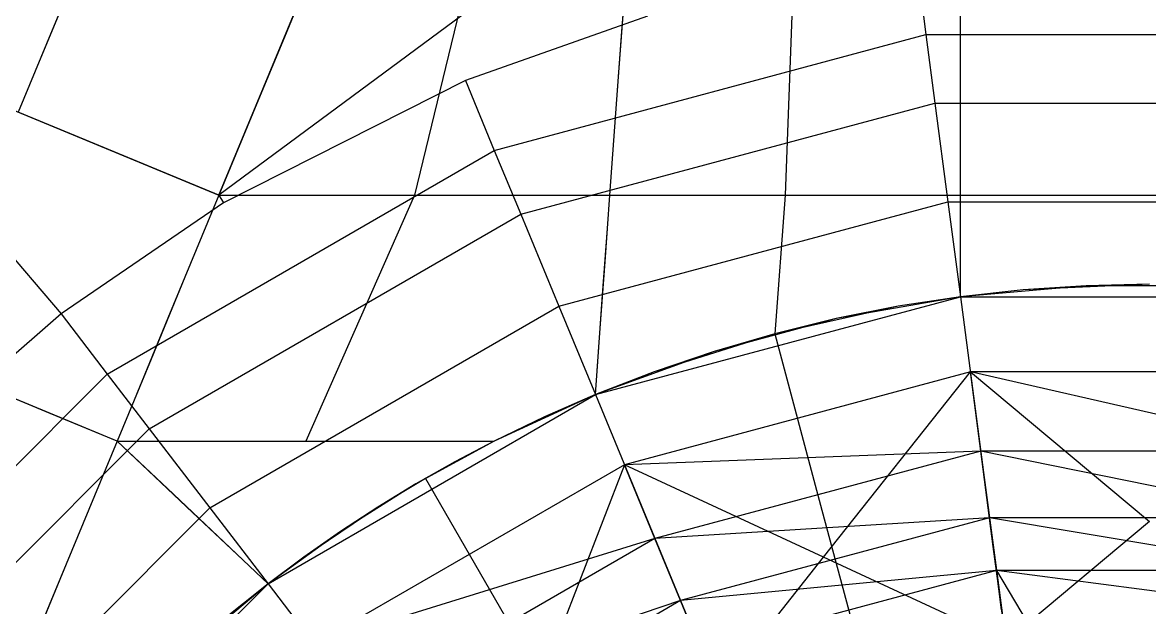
# Model space of a CAD drawing. Header units: millimetres. Extents: x -90 to 90, y -106 to 105.
# Drawn here: x -38.14 to 0, y 38.07 to 57.85 of the extents above; entities that cross this region are included whole.
import ezdxf

# ---------------------------------------------------------------- set-up
doc = ezdxf.new("R2010")
doc.units = ezdxf.units.MM
doc.header["$MEASUREMENT"] = 0
for name, color, linetype, true_color in [('1-CHJ_FG-O180x6', 116, 'Continuous', 0x008040), ('1-CHJ_FG-O219x8', 70, 'Continuous', 0x80ff00), ('1-CHJ_XG1-O245x8', 241, 'Continuous', 0xff969c), ('1-CHJ_XG2-O299x8', 33, 'Continuous', 0xc78d8d), ('1-CL-O351x10', 171, 'Continuous', 0x8080ff), ('1-TC_ZL-B500x300x12x16', 31, 'Continuous', 0xffc28c), ('1-TG_FG-O219x10', 140, 'Continuous', 0x00bcff), ('1-TG_HL-O299x8', 9, 'Continuous', 0xc4c4c4), ('1-TG_XG-O299x8', 12, 'Continuous', 0xb80000), ('1-TG_ZC1-O299x8', 140, 'Continuous', 0x00b2ff), ('1-TG_ZC2-O457x10', 84, 'Continuous', 0x25a025), ('1-XWM_L1-O402x10', 145, 'Continuous', 0x3e88b5), ('1-XWM_L2-O457x12', 20, 'Continuous', 0xf75c00), ('1-XWM_LG-O402x12', 111, 'Continuous', 0x7fffbf), ('1-XWM_LG2-O457x12', 61, 'Continuous', 0xe2fb99), ('1-XWM_ZC1-O299x8', 212, 'Continuous', 0xb61acc), ('1-XXZ-B800x800x35x35', 123, 'Continuous', 0x45e2af), ('1-YGZ-O600x20', 6, 'Continuous', 0xff00ff), ('1-ZHJ_FG1-O219x8', 125, 'Continuous', 0x3fbf7f), ('1-ZHJ_FG2-O325x10', 71, 'Continuous', 0xcdfe7a), ('1-ZHJ_XG1-O351x10', 15, 'Continuous', 0xbf3f3f), ('1-ZHJ_XG2-O457x14', 20, 'Continuous', 0xff5f11)]:
    doc.layers.add(name, color=color, linetype=linetype, true_color=true_color)

msp = doc.modelspace()

# ---------------------------------------------------------------- linework, layer by layer
at = {"layer": '1-CHJ_FG-O180x6'}
for p, q in [((-17.853, 57.554, 20), (-17.752, 58.94, 23)), ((-6.396, 57.554, 20), (-6.396, 58.94, 23)), ((-17.954, 56.169, 23), (-17.853, 57.554, 20)), ((-6.396, 56.169, 23), (-6.396, 57.554, 20)), ((-18.056, 54.783, 20), (-17.954, 56.169, 23)), ((-6.396, 54.783, 20), (-6.396, 56.169, 23)), ((-18.157, 53.397, 23), (-18.056, 54.783, 20)), ((-6.396, 53.397, 23), (-6.396, 54.783, 20)), ((-18.259, 52.011, 20), (-18.157, 53.397, 23)), ((-6.396, 52.011, 20), (-6.396, 53.397, 23)), ((-18.341, 50.888, 23), (-18.259, 52.011, 20)), ((-18.259, 52.011, 23), (-18.259, 52.011, 20)), ((-6.396, 52.011, 23), (-6.396, 52.011, 20)), ((-6.396, 50.296, 23), (-6.396, 52.011, 20)), ((-18.423, 49.764, 20), (-18.341, 50.888, 23)), ((-6.396, 48.581, 20), (-6.396, 50.296, 23)), ((-18.505, 48.641, 23), (-18.423, 49.764, 20)), ((-18.587, 47.517, 20), (-18.505, 48.641, 23)), ((-18.669, 46.394, 23), (-18.587, 47.517, 20)), ((-18.751, 45.27, 20), (-18.669, 46.394, 23))]:
    msp.add_line(p, q, dxfattribs=at)
at = {"layer": '1-CHJ_FG-O219x8'}
for p, q in [((-36.562, 58.981, 23), (-37.136, 57.596, 20)), ((-37.136, 57.596, 20), (-37.71, 56.21, 23)), ((-37.71, 56.21, 23), (-38.284, 54.824, 20))]:
    msp.add_line(p, q, dxfattribs=at)
at = {"layer": '1-CHJ_XG1-O245x8'}
for p, q in [((-17.853, 57.554, 20), (-17.65, 60.326, 20)), ((-17.954, 56.169, 23), (-17.752, 58.94, 23)), ((-6.396, 56.169, 23), (-6.396, 58.94, 23)), ((-18.056, 54.783, 20), (-17.853, 57.554, 20)), ((-6.396, 54.783, 20), (-6.396, 57.554, 20)), ((-18.157, 53.397, 23), (-17.954, 56.169, 23)), ((-6.396, 53.397, 23), (-6.396, 56.169, 23)), ((-18.259, 52.011, 20), (-18.056, 54.783, 20)), ((-6.396, 52.011, 20), (-6.396, 54.783, 20)), ((-18.259, 52.011, 23), (-18.157, 53.397, 23)), ((-6.396, 52.011, 23), (-6.396, 53.397, 23)), ((-18.423, 49.764, 20), (-18.259, 52.011, 20)), ((-18.341, 50.888, 23), (-18.259, 52.011, 23)), ((-6.396, 48.581, 20), (-6.396, 52.011, 20)), ((-18.505, 48.641, 23), (-18.341, 50.888, 23)), ((-18.587, 47.517, 20), (-18.423, 49.764, 20)), ((-18.751, 45.27, 20), (-18.587, 47.517, 20))]:
    msp.add_line(p, q, dxfattribs=at)
at = {"layer": '1-CHJ_XG2-O299x8'}
for p, q in [((-35.988, 60.367, 20), (-37.136, 57.596, 20)), ((-6.396, 57.554, 20), (-6.396, 60.326, 20)), ((-36.562, 58.981, 23), (-37.71, 56.21, 23)), ((-37.136, 57.596, 20), (-38.284, 54.824, 20)), ((-37.71, 56.21, 23), (-38.284, 54.824, 23)), ((-6.396, 50.296, 23), (-6.396, 52.011, 23)), ((-6.396, 48.581, 23), (-6.396, 50.296, 23)), ((-18.669, 46.394, 23), (-18.505, 48.641, 23)), ((-18.751, 45.27, 23), (-18.669, 46.394, 23))]:
    msp.add_line(p, q, dxfattribs=at)
at = {"layer": '1-CL-O351x10'}
for p, q in [((-22.85, 60.326, 23), (-24.876, 52.011, 23)), ((-12.023, 60.326, 23), (-12.327, 52.011, 23)), ((-24.876, 52.011, 23), (-28.555, 43.696, 23)), ((-12.327, 52.011, 23), (-12.682, 47.33, 23))]:
    msp.add_line(p, q, dxfattribs=at)
at = {"layer": '1-TC_ZL-B500x300x12x16'}
for p, q in [((-6.396, 48.581, 23), (-5.613, 42.632, 23)), ((-12.682, 47.33, 23), (-11.129, 41.535, 23)), ((-18.751, 45.27, 23), (-16.455, 39.727, 23)), ((-24.5, 42.435, 23), (-21.5, 37.239, 23)), ((-5.613, 42.632, 23), (-4.829, 36.683, 23)), ((-11.129, 41.535, 23), (-9.576, 35.739, 23)), ((-16.455, 39.727, 23), (-14.159, 34.184, 23)), ((-29.829, 38.874, 23), (-26.177, 34.114, 23))]:
    msp.add_line(p, q, dxfattribs=at)
at = {"layer": '1-TG_FG-O219x10'}
for p, q in [((-5.284, 40.137, 42.118), (-5.708, 43.358, 45.218)), ((-5.708, 43.358, 42.118), (-5.708, 43.358, 45.218)), ((-16.736, 40.403, 42.118), (-16.736, 40.403, 45.218)), ((-15.671, 37.832, 42.118), (-16.736, 40.403, 45.218)), ((-5.284, 40.137, 45.218), (-5.284, 40.137, 42.118)), ((-4.86, 36.915, 42.118), (-5.284, 40.137, 45.218))]:
    msp.add_line(p, q, dxfattribs=at)
at = {"layer": '1-TG_HL-O299x8'}
for p, q in [((-5.708, 43.358, 42.118), (-16.736, 40.403, 42.118)), ((5.708, 43.358, 42.118), (-5.708, 43.358, 42.118)), ((-5.412, 41.105, 38.69), (-15.866, 38.304, 38.69)), ((5.412, 41.105, 38.69), (-5.412, 41.105, 38.69)), ((-16.736, 40.403, 42.118), (-26.623, 34.695, 42.118)), ((-5.177, 39.323, 34.991), (-15.178, 36.643, 34.991)), ((5.177, 39.323, 34.991), (-5.177, 39.323, 34.991)), ((-15.866, 38.304, 38.69), (-25.239, 32.892, 38.69))]:
    msp.add_line(p, q, dxfattribs=at)
at = {"layer": '1-TG_XG-O299x8'}
for p, q in [((-5.708, 43.358, 45.218), (-6.061, 46.037, 45.218)), ((-5.284, 40.137, 42.118), (-5.708, 43.358, 42.118)), ((-5.284, 40.137, 45.218), (-5.708, 43.358, 45.218)), ((-16.736, 40.403, 45.218), (-17.77, 42.9, 45.218)), ((-15.671, 37.832, 42.118), (-16.736, 40.403, 42.118)), ((-15.671, 37.832, 45.218), (-16.736, 40.403, 45.218)), ((-4.86, 36.915, 42.118), (-5.284, 40.137, 42.118)), ((-4.86, 36.915, 45.218), (-5.284, 40.137, 45.218))]:
    msp.add_line(p, q, dxfattribs=at)
at = {"layer": '1-TG_ZC1-O299x8'}
for p, q in [((5.708, 43.358, 42.118), (-6.061, 46.037, 45.218)), ((-5.708, 43.358, 42.118), (-17.77, 42.9, 45.218)), ((5.412, 41.105, 38.69), (-5.708, 43.358, 42.118)), ((-5.412, 41.105, 38.69), (-16.736, 40.403, 42.118)), ((5.177, 39.323, 34.991), (-5.412, 41.105, 38.69)), ((-16.736, 40.403, 42.118), (-28.268, 36.839, 45.218)), ((-5.177, 39.323, 34.991), (-15.866, 38.304, 38.69)), ((5.002, 37.992, 31.103), (-5.177, 39.323, 34.991)), ((-5.177, 39.323, 34.991), (0, 30.64, 34.991)), ((-15.866, 38.304, 38.69), (-26.623, 34.695, 42.118))]:
    msp.add_line(p, q, dxfattribs=at)
at = {"layer": '1-TG_ZC2-O457x10'}
for p, q in [((-6.061, 46.037, 45.218), (-17.77, 42.9, 45.218)), ((-11.027, 39.774, 45.218), (-6.061, 46.037, 45.218)), ((6.061, 46.037, 45.218), (-6.061, 46.037, 45.218)), ((-6.061, 46.037, 45.218), (0, 40.975, 45.218)), ((-17.77, 42.9, 45.218), (-28.268, 36.839, 45.218)), ((-17.77, 42.9, 45.218), (-20.466, 35.938, 45.218)), ((-11.027, 39.774, 45.218), (-17.77, 42.9, 45.218)), ((0, 40.975, 45.218), (-4.86, 36.915, 45.218)), ((-14.606, 35.261, 45.218), (-11.027, 39.774, 45.218)), ((-4.86, 36.915, 45.218), (-11.027, 39.774, 45.218))]:
    msp.add_line(p, q, dxfattribs=at)
at = {"layer": '1-XWM_L1-O402x10'}
for p, q in [((-20.262, 60.326, 32.196), (-31.493, 52.011, 32.859)), ((-31.493, 52.011, 32.859), (-28.049, 60.326, 31.696)), ((-45.075, 57.637, 30.857), (-31.493, 52.011, 32.859)), ((-45.075, 57.637, 30.857), (-36.83, 47.998, 33)), ((-22.172, 53.529, 33.113), (-7.563, 57.443, 33.113)), ((-7.563, 57.443, 33.113), (7.563, 57.443, 33.113)), ((-21.279, 51.372, 32.06), (-7.258, 55.129, 32.06)), ((-7.258, 55.129, 32.06), (7.258, 55.129, 32.06)), ((-35.271, 45.966, 33.113), (-22.172, 53.529, 33.113)), ((-31.493, 52.011, 32.859), (-31.337, 51.752, 33)), ((-19.99, 48.261, 28.153), (-6.818, 51.79, 28.153)), ((-6.818, 51.79, 28.153), (6.818, 51.79, 28.153)), ((-33.85, 44.114, 32.06), (-21.279, 51.372, 32.06)), ((-18.751, 45.27, 24.123), (-6.396, 48.581, 24.123)), ((-6.396, 48.581, 24.123), (6.396, 48.581, 24.123)), ((-31.8, 41.442, 28.153), (-19.99, 48.261, 28.153)), ((-45.966, 35.271, 33.113), (-35.271, 45.966, 33.113)), ((-29.829, 38.874, 24.123), (-18.751, 45.27, 24.123)), ((-44.114, 33.85, 32.06), (-33.85, 44.114, 32.06)), ((-41.442, 31.8, 28.153), (-31.8, 41.442, 28.153)), ((-38.874, 29.829, 24.123), (-29.829, 38.874, 24.123))]:
    msp.add_line(p, q, dxfattribs=at)
at = {"layer": '1-XWM_L2-O457x12'}
for p, q in [((-7.897, 59.982, 33), (-7.563, 57.443, 33.113)), ((-16.989, 58.066, 33), (-23.152, 55.895, 33)), ((-7.563, 57.443, 33.113), (-7.258, 55.129, 32.06)), ((-23.152, 55.895, 33), (-31.337, 51.752, 33)), ((-23.152, 55.895, 33), (-22.172, 53.529, 33.113)), ((-7.258, 55.129, 32.06), (-6.818, 51.79, 28.153)), ((-22.172, 53.529, 33.113), (-21.279, 51.372, 32.06)), ((-31.337, 51.752, 33), (-36.83, 47.998, 33)), ((-6.818, 51.79, 28.153), (-6.396, 48.581, 24.123)), ((-21.279, 51.372, 32.06), (-19.99, 48.261, 28.153)), ((-19.99, 48.261, 28.153), (-18.751, 45.27, 24.123)), ((-36.83, 47.998, 33), (-42.427, 43.13, 33)), ((-36.83, 47.998, 33), (-35.271, 45.966, 33.113)), ((-35.271, 45.966, 33.113), (-33.85, 44.114, 32.06)), ((-33.85, 44.114, 32.06), (-31.8, 41.442, 28.153)), ((-31.8, 41.442, 28.153), (-29.829, 38.874, 24.123))]:
    msp.add_line(p, q, dxfattribs=at)
at = {"layer": '1-XWM_LG-O402x12'}
for p, q in [((-6.396, 48.581, 23), (-6.396, 48.581, 20)), ((-6.396, 48.581, 23), (-6.396, 48.581, 24.123)), ((-18.751, 45.27, 23), (-18.751, 45.27, 20)), ((-18.751, 45.27, 23), (-18.751, 45.27, 24.123)), ((-29.829, 38.874, 23), (-29.829, 38.874, 20)), ((-29.829, 38.874, 23), (-29.829, 38.874, 24.123))]:
    msp.add_line(p, q, dxfattribs=at)
at = {"layer": '1-XWM_LG2-O457x12'}
msp.add_line((-31.493, 52.011, 32.859), (-31.493, 52.011, 23), dxfattribs=at)
at = {"layer": '1-XWM_ZC1-O299x8'}
msp.add_line((-31.493, 52.011, 23), (-28.049, 60.326, 31.696), dxfattribs=at)
at = {"layer": '1-XXZ-B800x800x35x35'}
for p, q in [((-31.493, 52.011, 23), (-31.493, 52.011, 20)), ((-31.493, 52.011, 11.4), (-31.493, 52.011, 20)), ((-34.938, 43.696, 23), (-34.938, 43.696, 20)), ((-34.938, 43.696, 11.4), (-34.938, 43.696, 20))]:
    msp.add_line(p, q, dxfattribs=at)
at = {"layer": '1-YGZ-O600x20'}
for p, q in [((-5.708, 43.358, 42.118), (-6.061, 46.037, 45.218)), ((-5.412, 41.105, 38.69), (-5.708, 43.358, 42.118)), ((-16.736, 40.403, 42.118), (-17.77, 42.9, 45.218)), ((-5.177, 39.323, 34.991), (-5.412, 41.105, 38.69)), ((-15.866, 38.304, 38.69), (-16.736, 40.403, 42.118)), ((-5.002, 37.992, 31.103), (-5.177, 39.323, 34.991)), ((-15.178, 36.643, 34.991), (-15.866, 38.304, 38.69))]:
    msp.add_line(p, q, dxfattribs=at)
at = {"layer": '1-ZHJ_FG1-O219x8'}
for p, q in [((-28.623, 58.94, 23), (-29.197, 57.554, 20)), ((-29.197, 57.554, 20), (-29.771, 56.169, 23)), ((-29.771, 56.169, 23), (-30.345, 54.783, 20)), ((-30.345, 54.783, 20), (-30.919, 53.397, 23)), ((-30.919, 53.397, 23), (-31.493, 52.011, 20)), ((-31.493, 52.011, 20), (-32.068, 50.625, 23)), ((-32.068, 50.625, 23), (-32.642, 49.24, 20)), ((-32.642, 49.24, 20), (-33.216, 47.854, 23)), ((-2.137, 48.953, 20), (-4.271, 48.814, 23)), ((0, 49, 23), (-2.137, 48.953, 20)), ((-6.396, 48.581, 20), (-8.509, 48.256, 23)), ((-4.271, 48.814, 23), (-6.396, 48.581, 20)), ((-8.509, 48.256, 23), (-10.606, 47.839, 20)), ((-33.216, 47.854, 23), (-33.79, 46.468, 20)), ((-10.606, 47.839, 20), (-12.682, 47.33, 23)), ((-12.682, 47.33, 23), (-14.735, 46.732, 20)), ((-14.735, 46.732, 20), (-16.759, 46.045, 23)), ((-33.79, 46.468, 20), (-34.364, 45.082, 23)), ((-16.759, 46.045, 23), (-18.751, 45.27, 20)), ((-34.364, 45.082, 23), (-34.938, 43.696, 20)), ((-18.751, 45.27, 20), (-20.477, 44.516, 23)), ((-20.477, 44.516, 23), (-22.173, 43.696, 20)), ((-34.938, 43.696, 20), (-35.512, 42.31, 23)), ((-22.173, 43.696, 20), (-23.509, 42.992, 23)), ((-22.173, 43.696, 23), (-22.173, 43.696, 20)), ((-23.509, 42.992, 23), (-24.823, 42.247, 20)), ((-35.512, 42.31, 23), (-36.086, 40.925, 20)), ((-24.823, 42.247, 20), (-26.113, 41.462, 23)), ((-26.113, 41.462, 23), (-27.378, 40.638, 20)), ((-36.086, 40.925, 20), (-36.66, 39.539, 23)), ((-27.378, 40.638, 20), (-28.617, 39.775, 23)), ((-28.617, 39.775, 23), (-29.829, 38.874, 20)), ((-36.66, 39.539, 23), (-37.234, 38.153, 20)), ((-29.829, 38.874, 20), (-31.497, 37.536, 23)), ((-37.234, 38.153, 20), (-37.808, 36.767, 23))]:
    msp.add_line(p, q, dxfattribs=at)
at = {"layer": '1-ZHJ_FG2-O325x10'}
for p, q in [((-36.021, 53.886, 20), (-38.284, 54.824, 23)), ((-33.757, 52.949, 23), (-36.021, 53.886, 20)), ((-31.493, 52.011, 20), (-33.757, 52.949, 23)), ((-31.493, 52.011, 20), (-29.288, 52.011, 23)), ((-29.288, 52.011, 23), (-27.082, 52.011, 20)), ((-27.082, 52.011, 20), (-24.876, 52.011, 23)), ((-24.876, 52.011, 23), (-22.67, 52.011, 20)), ((-22.67, 52.011, 20), (-20.464, 52.011, 23)), ((-20.464, 52.011, 23), (-18.259, 52.011, 20)), ((-18.259, 52.011, 20), (-16.281, 52.011, 23)), ((-16.281, 52.011, 23), (-14.304, 52.011, 20)), ((-14.304, 52.011, 20), (-12.327, 52.011, 23)), ((-12.327, 52.011, 23), (-10.35, 52.011, 20)), ((-10.35, 52.011, 20), (-8.373, 52.011, 23)), ((-8.373, 52.011, 23), (-6.396, 52.011, 20)), ((-6.396, 52.011, 20), (-4.264, 52.011, 23)), ((-4.264, 52.011, 23), (-2.132, 52.011, 20)), ((-2.132, 52.011, 20), (0, 52.011, 23)), ((-37.201, 44.634, 23), (-39.465, 45.571, 20)), ((-34.938, 43.696, 20), (-37.201, 44.634, 23)), ((-34.938, 43.696, 20), (-34.086, 42.893, 23)), ((-34.938, 43.696, 20), (-32.81, 43.696, 23)), ((-32.81, 43.696, 23), (-30.683, 43.696, 20)), ((-30.683, 43.696, 20), (-28.555, 43.696, 23)), ((-28.555, 43.696, 23), (-26.428, 43.696, 20)), ((-26.428, 43.696, 20), (-24.3, 43.696, 23)), ((-24.3, 43.696, 23), (-22.173, 43.696, 20)), ((-34.086, 42.893, 23), (-33.235, 42.089, 20)), ((-33.235, 42.089, 20), (-32.383, 41.285, 23)), ((-32.383, 41.285, 23), (-31.532, 40.482, 20)), ((-31.532, 40.482, 20), (-30.681, 39.678, 23)), ((-30.681, 39.678, 23), (-29.829, 38.874, 20))]:
    msp.add_line(p, q, dxfattribs=at)
at = {"layer": '1-ZHJ_XG1-O351x10'}
for p, q in [((-28.049, 60.326, 20), (-29.197, 57.554, 20)), ((-28.623, 58.94, 23), (-29.771, 56.169, 23)), ((-29.197, 57.554, 20), (-30.345, 54.783, 20)), ((-29.771, 56.169, 23), (-30.919, 53.397, 23)), ((-30.345, 54.783, 20), (-31.493, 52.011, 20)), ((-30.919, 53.397, 23), (-31.493, 52.011, 23)), ((-31.493, 52.011, 20), (-32.642, 49.24, 20)), ((-31.493, 52.011, 23), (-32.068, 50.625, 23)), ((-32.068, 50.625, 23), (-33.216, 47.854, 23)), ((-32.642, 49.24, 20), (-33.79, 46.468, 20)), ((-2.137, 48.953, 20), (-6.396, 48.581, 20)), ((0, 49, 23), (-4.271, 48.814, 23)), ((2.137, 48.953, 20), (-2.137, 48.953, 20)), ((-6.396, 48.581, 20), (-10.606, 47.839, 20)), ((-6.396, 48.581, 23), (-8.509, 48.256, 23)), ((-4.271, 48.814, 23), (-6.396, 48.581, 23)), ((-8.509, 48.256, 23), (-12.682, 47.33, 23)), ((-33.216, 47.854, 23), (-34.364, 45.082, 23)), ((-10.606, 47.839, 20), (-14.735, 46.732, 20)), ((-12.682, 47.33, 23), (-16.759, 46.045, 23)), ((-14.735, 46.732, 20), (-18.751, 45.27, 20)), ((-33.79, 46.468, 20), (-34.938, 43.696, 20)), ((-16.759, 46.045, 23), (-18.751, 45.27, 23)), ((-34.364, 45.082, 23), (-34.938, 43.696, 23)), ((-18.751, 45.27, 20), (-22.173, 43.696, 20)), ((-18.751, 45.27, 23), (-20.477, 44.516, 23)), ((-20.477, 44.516, 23), (-22.173, 43.696, 23)), ((-34.938, 43.696, 20), (-36.086, 40.925, 20)), ((-34.938, 43.696, 23), (-35.512, 42.31, 23)), ((-22.173, 43.696, 20), (-24.823, 42.247, 20)), ((-22.173, 43.696, 23), (-23.509, 42.992, 23)), ((-23.509, 42.992, 23), (-24.5, 42.435, 23)), ((-24.5, 42.435, 23), (-26.113, 41.462, 23)), ((-35.512, 42.31, 23), (-36.66, 39.539, 23)), ((-24.823, 42.247, 20), (-27.378, 40.638, 20)), ((-26.113, 41.462, 23), (-28.617, 39.775, 23)), ((-36.086, 40.925, 20), (-37.234, 38.153, 20)), ((-27.378, 40.638, 20), (-29.829, 38.874, 20)), ((-28.617, 39.775, 23), (-29.829, 38.874, 23)), ((-36.66, 39.539, 23), (-37.808, 36.767, 23)), ((-29.829, 38.874, 20), (-33.104, 36.127, 20)), ((-29.829, 38.874, 23), (-31.497, 37.536, 23)), ((-37.234, 38.153, 20), (-38.382, 35.381, 20))]:
    msp.add_line(p, q, dxfattribs=at)
at = {"layer": '1-ZHJ_XG2-O457x14'}
for p, q in [((-33.757, 52.949, 23), (-38.284, 54.824, 23)), ((-36.021, 53.886, 20), (-38.284, 54.824, 20)), ((-31.493, 52.011, 20), (-36.021, 53.886, 20)), ((-31.493, 52.011, 23), (-33.757, 52.949, 23)), ((-31.493, 52.011, 20), (-27.082, 52.011, 20)), ((-31.493, 52.011, 23), (-29.288, 52.011, 23)), ((-29.288, 52.011, 23), (-24.876, 52.011, 23)), ((-27.082, 52.011, 20), (-22.67, 52.011, 20)), ((-24.876, 52.011, 23), (-20.464, 52.011, 23)), ((-22.67, 52.011, 20), (-18.259, 52.011, 20)), ((-20.464, 52.011, 23), (-18.259, 52.011, 23)), ((-18.259, 52.011, 20), (-14.304, 52.011, 20)), ((-18.259, 52.011, 23), (-16.281, 52.011, 23)), ((-16.281, 52.011, 23), (-12.327, 52.011, 23)), ((-14.304, 52.011, 20), (-10.35, 52.011, 20)), ((-12.327, 52.011, 23), (-8.373, 52.011, 23)), ((-10.35, 52.011, 20), (-6.396, 52.011, 20)), ((-8.373, 52.011, 23), (-6.396, 52.011, 23)), ((-6.396, 52.011, 20), (-2.132, 52.011, 20)), ((-6.396, 52.011, 23), (-4.264, 52.011, 23)), ((-4.264, 52.011, 23), (0, 52.011, 23)), ((-2.132, 52.011, 20), (2.132, 52.011, 20)), ((-37.201, 44.634, 23), (-41.728, 46.509, 23)), ((-34.938, 43.696, 20), (-39.465, 45.571, 20)), ((-34.938, 43.696, 23), (-37.201, 44.634, 23)), ((-34.938, 43.696, 20), (-30.683, 43.696, 20)), ((-34.938, 43.696, 23), (-32.81, 43.696, 23)), ((-34.938, 43.696, 20), (-33.235, 42.089, 20)), ((-34.938, 43.696, 23), (-34.086, 42.893, 23)), ((-32.81, 43.696, 23), (-28.555, 43.696, 23)), ((-30.683, 43.696, 20), (-26.428, 43.696, 20)), ((-28.555, 43.696, 23), (-24.3, 43.696, 23)), ((-26.428, 43.696, 20), (-22.173, 43.696, 20)), ((-24.3, 43.696, 23), (-22.173, 43.696, 23)), ((-34.086, 42.893, 23), (-32.383, 41.285, 23)), ((-33.235, 42.089, 20), (-31.532, 40.482, 20)), ((-32.383, 41.285, 23), (-30.681, 39.678, 23)), ((-31.532, 40.482, 20), (-29.829, 38.874, 20)), ((-30.681, 39.678, 23), (-29.829, 38.874, 23))]:
    msp.add_line(p, q, dxfattribs=at)

doc.saveas('drawing.dxf')
